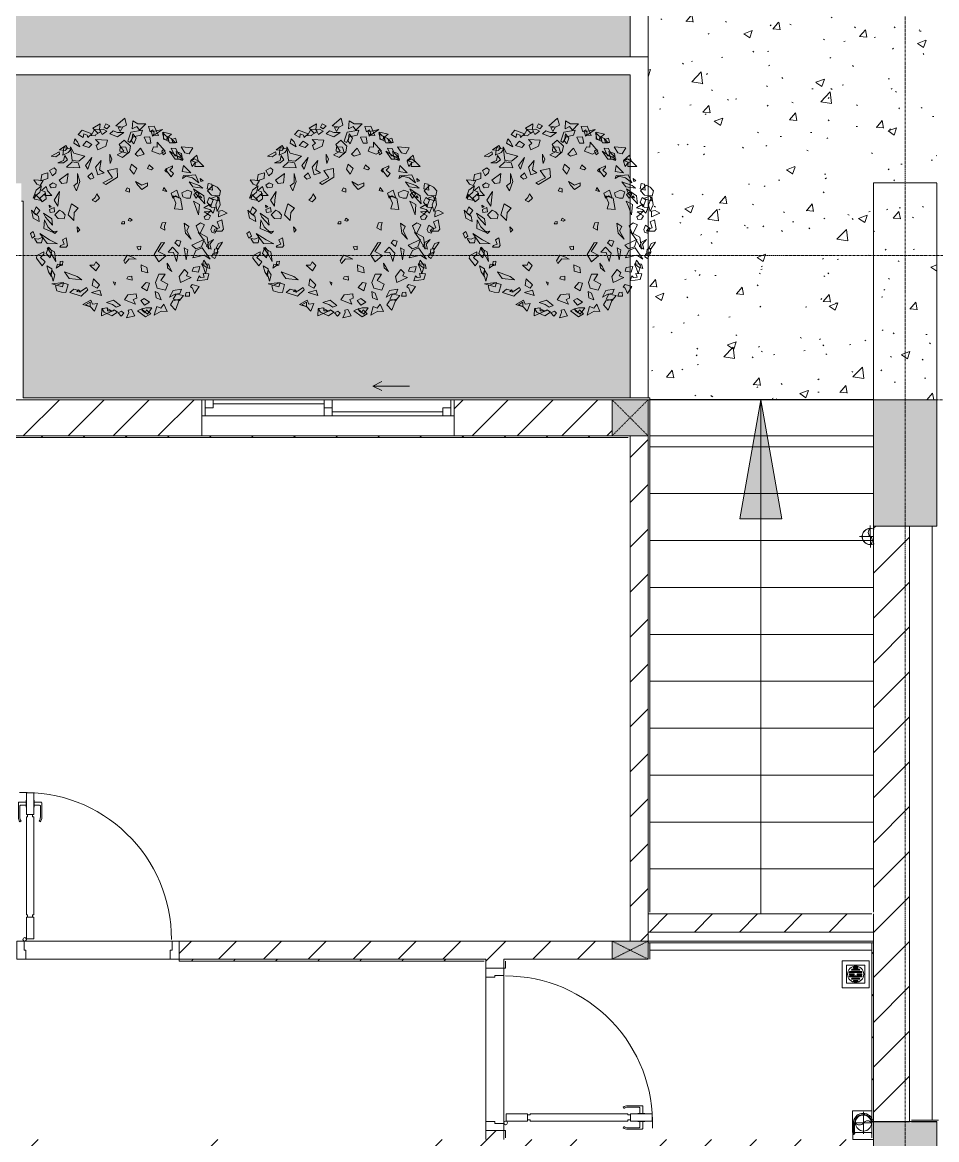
# Model space of a CAD drawing. Header units: millimetres. Extents: x 5359 to 218750, y -16347 to 109893.
# Drawn here: x 72458 to 77528, y 40437 to 46628 of the extents above; entities that cross this region are included whole.
import ezdxf

# ---------------------------------------------------------------- set-up
doc = ezdxf.new("R2010")
doc.units = ezdxf.units.MM
for name, pattern in [('Dash', [6, 3, -3]), ('Grid Line', [22.225, 12.7, -3.175, 3.175, -3.175]), ('IMPORT-CENTER _3_', [10.16, 6.35, -1.27, 1.27, -1.27]), ('IMPORT-Overhead', [3.96875, 2.38125, -1.5875])]:
    doc.linetypes.add(name, pattern=pattern)
for name, color, linetype, lineweight in [('0-1', 7, 'Continuous', 5), ('A-AREA-1', 41, 'IMPORT-Overhead', 9), ('A-DETL-GENF-1', 9, 'Continuous', 9), ('A-DOOR-1', 9, 'Continuous', 9), ('A-FLOR', 192, 'Continuous', 9), ('A-FLOR-1', 9, 'Continuous', 9), ('A-FLOR-PATT', 8, 'Continuous', 9), ('A-GLAZ', 151, 'Continuous', 9), ('A-WALL', 113, 'Continuous', 9), ('A-WALL-1', 53, 'Continuous', 18), ('A-WALL-2', 9, 'Continuous', 9), ('A-WALL-3', 113, 'Continuous', 18), ('A-WALL-PATT-1', 10, 'Continuous', 9), ('A-WALL-PATT-2', 9, 'Continuous', 9), ('A-WALL-PATT-3', 111, 'Continuous', 9), ('G-IMPT', 8, 'Continuous', 9), ('G-IMPT-1', 8, 'IMPORT-CENTER _3_', 9), ('I-WALL-1', 53, 'Continuous', 18), ('I-WALL-2', 9, 'Continuous', 9), ('L-PLNT', 71, 'Continuous', 9), ('M-EQPM', 50, 'Continuous', 9), ('S-BEAM-1', 9, 'Continuous', 9), ('S-COLS', 52, 'Continuous', 9), ('S-COLS-1', 253, 'Continuous', 5), ('S-COLS-2', 53, 'Continuous', 18), ('S-COLS-3', 9, 'Continuous', 9), ('S-COLS-4', 52, 'Continuous', 18), ('S-COLS-5', 52, 'Dash', 9), ('S-COLS-HDLN', 52, 'Dash', 9), ('S-COLS-HDLN-1', 9, 'Dash', 9), ('S-GRID-1', 1, 'Grid Line', 9), ('S-STRS', 31, 'Continuous', 9), ('S-STRS-ANNO', 31, 'Continuous', 9)]:
    doc.layers.add(name, color=color, linetype=linetype, lineweight=lineweight)
pattern_1 = [(45, (0, 0), (-124.4508, 124.4508), [])]
pattern_2 = [(45, (0, 0), (-116.67262, 116.67262), [])]
pattern_3 = [(0, (167.64, 11.2), (558.8, 558.8), [83.82, -16.764, 22.352, -16.764, -419.1]), (0, (167.64, 11.2), (558.8, 558.8), [-139.7, 83.82, -335.28]), (0, (139.7, 27.94), (558.8, 558.8), [55.88, -41.91, 83.82, -41.91, -335.28]), (0, (139.7, 27.94), (558.8, 558.8), [-223.52, 55.88, -279.4]), (0, (335.3, 251.46), (558.8, 558.8), [69.85, -27.94, 69.85, -391.16]), (0, (55.9, 363.2), (558.8, 558.8), [27.94, -55.88, 27.94, -447.04]), (90, (111.76, 363.2), (-558.8, 558.8), [50.292, -508.508]), (90, (279.4, 27.94), (-558.8, 558.8), [55.88, -502.92]), (90, (419.1, 251.46), (-558.8, 558.8), [55.88, -502.92]), (45, (352.04, 22.35), (0, 558.7996), [55.88, -734.383]), (135, (206.76, 22.35), (-558.7996, 0), [55.88, -734.383]), (63.435, (335.28, 25.15), (-0.0005, 558.8001), [55.88, -1193.635]), (75.964, (307.34, 27.94), (-0.00237, 558.80038), [55.88, -2248.111]), (75.964, (447.04, 251.46), (-0.00237, 558.80038), [44.704, -2259.287]), (75.964, (122.94, 363.22), (-0.00237, 558.80038), [39.116, -2264.875]), (104.036, (251.46, 27.94), (0.00237, 558.80038), [55.88, -2248.111]), (104.036, (391.16, 251.46), (0.00237, 558.80038), [44.704, -2259.287]), (104.036, (100.58, 363.22), (0.00237, 558.80038), [39.116, -2264.875]), (116.565, (223.52, 25.15), (0.0005, 558.8001), [55.88, -1193.634])]

# ---------------------------------------------------------------- blocks, each defined once
blk = doc.blocks.new('NCV_TKTC_KET CAU_rvt-1-TKCS_MB ĐỊNH VỊ CỔNG-HÀNG RÀO')
at = {"layer": 'S-COLS-1'}
for points in [[(77527.6, 43836.9), (77527.6, 44536.9), (77177.6, 44536.9), (77177.6, 43836.9)], [(77177.6, 39236.9), (77527.6, 39236.9), (77527.6, 40536.9), (77177.6, 40536.9), (77177.6, 39869)]]:
    blk.add_hatch(color=256, dxfattribs=at).paths.add_polyline_path(points)
at = {"layer": 'S-BEAM-1'}
for p, q in [((77502.6, 40545.7), (77502.6, 43836.9)), ((75937.9, 41487.4), (77167.6, 41487.4))]:
    blk.add_line(p, q, dxfattribs=at)
at = {"layer": 'S-COLS-2'}
for p, q in [((77527.6, 44536.9), (77177.6, 44536.9)), ((77177.6, 44536.9), (77177.6, 43836.9)), ((77527.6, 43836.9), (77527.6, 44536.9)), ((77177.6, 43836.9), (77527.6, 43836.9)), ((77527.6, 40536.9), (77177.6, 40536.9)), ((77177.6, 40536.9), (77177.6, 39236.9)), ((77527.6, 39236.9), (77527.6, 40536.9))]:
    blk.add_line(p, q, dxfattribs=at)
blk = doc.blocks.new('DOOR_CW_01 CANH MO-PANEL KINH - DIW_01-900x2200-CỬA GỖ VÂN LAMINATE-553393-TKCS_MB ĐỊNH VỊ CỔNG-HÀNG RÀO')
at = {"layer": 'A-DETL-GENF-1'}
for p, q in [((-397, 872), (-357, 872)), ((-397, 752), (-397, 872)), ((-357, 872), (-357, 752)), ((-442, 737), (-442, 816.5)), ((-399, 820.5), (-438, 820.5)), ((-399, 831.8), (-397, 831.8)), ((-399, 792.2), (-399, 831.8)), ((-397, 792.2), (-397, 831.8)), ((-357, 792.2), (-357, 831.8)), ((-355, 831.8), (-357, 831.8)), ((-355, 792.2), (-355, 831.8)), ((-355, 820.5), (-316, 820.5)), ((-312, 737), (-312, 816.5)), ((-434, 799.5), (-434, 737)), ((-399, 803.5), (-430, 803.5)), ((-397, 792.2), (-399, 792.2)), ((-357, 752), (-397, 752)), ((-363, 752), (-391, 752)), ((-391, 752), (-391, 738)), ((-363, 738), (-363, 752)), ((-357, 792.2), (-355, 792.2)), ((-355, 803.5), (-324, 803.5)), ((-320, 799.5), (-320, 737)), ((-433.9, 711.2), (-427.3, 715.8)), ((-397, 738), (-391, 738)), ((-397, 738), (-397, 196)), ((-357, 738), (-363, 738)), ((-357, 196), (-357, 738)), ((-320.1, 711.2), (-326.7, 715.8)), ((-397, 196), (-391, 196)), ((-391, 196), (-391, 182)), ((-357, 196), (-363, 196)), ((-363, 182), (-363, 196)), ((-357, 182), (-397, 182)), ((-397, 182), (-397, 62)), ((-391, 182), (-363, 182)), ((-357, 62), (-357, 182)), ((-397, 62), (-357, 62))]:
    blk.add_line(p, q, dxfattribs=at)
blk.add_circle((-407, 60), 10, dxfattribs=at)
for centre, radius, start, end in [((-407, 60), 814, 360, 92), ((-438, 816.5), 4, 90, 180), ((-316, 816.5), 4, 0, 90), ((-430, 799.5), 4, 90, 180), ((-324, 799.5), 4, 360, 90), ((-397, 737), 45, 180, 215), ((-397, 737), 37, 180, 215), ((-357, 737), 37, 325, 0), ((-357, 737), 45, 325, 0)]:
    blk.add_arc(centre, radius, start, end, dxfattribs=at)
at = {"layer": 'A-DOOR-1'}
for p, q in [((-410, 50), (-450, 50)), ((-450, 50), (-450, -50)), ((-410, 0), (-410, 50)), ((-400, 0), (-410, 0)), ((-407, 50), (-382, 50)), ((-400, -50), (-400, 0)), ((410, 0), (400, 0)), ((400, 0), (400, -50)), ((450, 50), (410, 50)), ((410, 50), (410, 0)), ((450, -50), (450, 50)), ((-450, -50), (-400, -50)), ((400, -50), (450, -50))]:
    blk.add_line(p, q, dxfattribs=at)
blk = doc.blocks.new('G1_SOF - BO TRU - 100x200-V25-TKCS_MB ĐỊNH VỊ CỔNG-HÀNG RÀO')
at = {"layer": 'S-COLS-3'}
blk.add_hatch(color=256, dxfattribs=at).paths.add_polyline_path([(50, -100), (50, 100), (-50, 100), (-50, -100)])
at = {"layer": 'S-COLS-2'}
for p, q in [((50, 100), (-50, 100)), ((-50, 100), (-50, -100)), ((50, -100), (50, 100)), ((-50, -100), (50, -100))]:
    blk.add_line(p, q, dxfattribs=at)
at = {"layer": 'S-COLS-HDLN-1'}
for p, q in [((50, 100), (-50, -100)), ((-50, 100), (50, -100))]:
    blk.add_line(p, q, dxfattribs=at)
blk = doc.blocks.new('DOOR_CW_01 CANH MO-PANEL KINH - DIG_01-900x2200-CỬA NHÔM KÍNH-400860-TKCS_MB ĐỊNH VỊ CỔNG-HÀNG RÀO')
at = {"layer": 'A-DETL-GENF-1'}
for p, q in [((-397, -182), (-397, -62)), ((-397, -62), (-357, -62)), ((-357, -62), (-357, -182)), ((-357, -182), (-397, -182)), ((-391, -196), (-391, -182)), ((-391, -182), (-363, -182)), ((-363, -182), (-363, -196)), ((-397, -196), (-391, -196)), ((-397, -738), (-397, -196)), ((-357, -196), (-363, -196)), ((-357, -196), (-357, -738)), ((-442, -737), (-442, -816.5)), ((-434, -799.5), (-434, -737)), ((-433.9, -711.2), (-427.3, -715.8)), ((-397, -738), (-391, -738)), ((-391, -752), (-391, -738)), ((-357, -738), (-363, -738)), ((-363, -738), (-363, -752)), ((-320.1, -711.2), (-326.7, -715.8)), ((-320, -799.5), (-320, -737)), ((-312, -737), (-312, -816.5)), ((-399, -803.5), (-430, -803.5)), ((-399, -792.2), (-399, -831.8)), ((-397, -792.2), (-399, -792.2)), ((-357, -752), (-397, -752)), ((-397, -752), (-397, -872)), ((-397, -792.2), (-397, -831.8)), ((-363, -752), (-391, -752)), ((-357, -872), (-357, -752)), ((-357, -792.2), (-357, -831.8)), ((-357, -792.2), (-355, -792.2)), ((-355, -792.2), (-355, -831.8)), ((-355, -803.5), (-324, -803.5)), ((-399, -820.5), (-438, -820.5)), ((-399, -831.8), (-397, -831.8)), ((-355, -831.8), (-357, -831.8)), ((-355, -820.5), (-316, -820.5)), ((-397, -872), (-357, -872))]:
    blk.add_line(p, q, dxfattribs=at)
blk.add_circle((-407, -60), 10, dxfattribs=at)
for centre, radius, start, end in [((-407, -60), 814, 268, 0), ((-397, -737), 45, 145, 180), ((-397, -737), 37, 145, 180), ((-357, -737), 37, 0, 35), ((-357, -737), 45, 360, 35), ((-430, -799.5), 4, 180, 270), ((-324, -799.5), 4, 270, 0), ((-438, -816.5), 4, 180, 270), ((-316, -816.5), 4, 270, 0)]:
    blk.add_arc(centre, radius, start, end, dxfattribs=at)
at = {"layer": 'A-DOOR-1'}
for p, q in [((-450, -50), (-450, 50)), ((-450, 50), (-400, 50)), ((-400, 50), (-400, 0)), ((400, 0), (400, 50)), ((400, 50), (450, 50)), ((450, 50), (450, -50)), ((-410, -50), (-450, -50)), ((-410, 0), (-410, -50)), ((-400, 0), (-410, 0)), ((-407, -50), (-382, -50)), ((410, 0), (400, 0)), ((410, -50), (410, 0)), ((450, -50), (410, -50))]:
    blk.add_line(p, q, dxfattribs=at)
blk = doc.blocks.new('NCV_TKTC_TANG 1_rvt-1-TKCS_MB ĐỊNH VỊ CỔNG-HÀNG RÀO')
at = {"layer": 'A-WALL-PATT-1'}
h = blk.add_hatch(dxfattribs=at)
h.set_pattern_fill('FP_2', color=256, style=0, pattern_type=2)
h.set_pattern_definition(pattern_1)
h.paths.add_polyline_path([(75827.6, 41536.9), (75927.6, 41536.9), (75927.6, 44336.6), (75827.6, 44336.6), (75827.6, 42827.8)])
h = blk.add_hatch(dxfattribs=at)
h.set_pattern_fill('FP_2', color=256, style=0, pattern_type=2)
h.set_pattern_definition(pattern_1)
h.paths.add_polyline_path([(75727.9, 41436.9), (75727.9, 41536.9), (73327.6, 41536.9), (73327.6, 41436.9), (75563.9, 41436.9)])
h = blk.add_hatch(dxfattribs=at)
h.set_pattern_fill('FP_2', color=256, style=0, pattern_type=2)
h.set_pattern_definition(pattern_1)
h.paths.add_polyline_path([(75127.6, 40436.9), (75127.6, 40486.9), (75027.6, 40486.9), (75027.6, 40436.9)])
h.paths.add_polyline_path([(75027.6, 41386.9), (75127.6, 41386.9), (75127.6, 41436.9), (75027.6, 41436.9), (75027.6, 41426.9)])
h = blk.add_hatch(dxfattribs=at)
h.set_pattern_fill('FP_2', color=256, style=0, pattern_type=2)
h.set_pattern_definition(pattern_1)
h.paths.add_polyline_path([(75563.9, 40336.9), (75727.9, 40336.9), (75727.9, 40436.9), (74627.6, 40436.9), (74627.6, 40336.9)])
h.paths.add_polyline_path([(75927.9, 40336.9), (77177.9, 40336.9), (77177.6, 40436.9), (75927.9, 40436.9), (75927.9, 40398.2)])
h.paths.add_polyline_path([(73627.6, 40336.9), (73727.6, 40336.9), (73727.6, 40436.9), (73477.6, 40436.9), (73477.6, 40336.9), (73527.6, 40336.9)])
h.paths.add_polyline_path([(72537.9, 40336.9), (72677.6, 40336.9), (72677.6, 40436.9), (72427.6, 40436.9), (72427.6, 40336.9)])
at = {"layer": 'A-WALL-PATT-2'}
h = blk.add_hatch(dxfattribs=at)
h.set_pattern_fill('FP_3', color=256, style=0, pattern_type=2)
h.set_pattern_definition(pattern_2)
h.paths.add_polyline_path([(75817.6, 44326.9), (75817.6, 44336.9), (72327.6, 44336.9), (72327.6, 44326.9), (75563.9, 44326.9)])
h = blk.add_hatch(dxfattribs=at)
h.set_pattern_fill('FP_3', color=256, style=0, pattern_type=2)
h.set_pattern_definition(pattern_2)
h.paths.add_polyline_path([(77167.6, 40446.9), (77177.6, 40446.9), (77177.6, 41526.9), (77167.6, 41526.9), (77167.6, 40855.3)])
h = blk.add_hatch(dxfattribs=at)
h.set_pattern_fill('FP_3', color=256, style=0, pattern_type=2)
h.set_pattern_definition(pattern_2)
h.paths.add_polyline_path([(75027.6, 41426.9), (75027.6, 41436.9), (73327.6, 41436.9), (73327.6, 41426.9), (75017.6, 41426.9)])
h.paths.add_polyline_path([(72427.6, 41426.9), (72427.6, 41436.9), (72217.6, 41436.9), (72217.6, 41426.9), (72419.6, 41426.9)])
at = {"layer": 'A-FLOR-1'}
for p, q in [((72467.6, 41536.9), (73287.6, 41536.9)), ((73277.6, 41436.9), (72477.6, 41436.9)), ((75027.6, 40536.9), (75027.6, 41336.9))]:
    blk.add_line(p, q, dxfattribs=at)
at = {"layer": 'A-WALL-1'}
for p, q in [((75827.6, 44336.6), (75827.6, 41536.9)), ((75927.6, 44336.6), (75827.6, 44336.6)), ((75927.6, 41536.9), (75927.6, 44336.6)), ((75027.6, 41436.9), (75027.6, 41426.9)), ((75127.6, 41436.9), (75727.9, 41436.9)), ((75027.6, 40446.9), (75027.6, 40436.9))]:
    blk.add_line(p, q, dxfattribs=at)
at = {"layer": 'A-WALL-2'}
for p, q in [((72467.6, 41536.9), (73287.6, 41536.9)), ((75727.9, 41536.9), (73327.6, 41536.9)), ((73277.6, 41436.9), (72477.6, 41436.9)), ((73327.6, 41436.9), (75027.6, 41436.9)), ((75027.6, 41436.9), (73327.6, 41436.9)), ((75027.6, 41426.9), (75027.6, 41386.9)), ((75127.6, 41436.9), (75127.6, 41386.9)), ((75127.6, 41386.9), (75127.6, 41436.9)), ((75027.6, 40536.9), (75027.6, 41336.9)), ((75127.6, 41346.9), (75127.6, 40526.9)), ((75027.6, 40486.9), (75027.6, 40446.9)), ((75127.6, 40486.9), (75127.6, 40436.9)), ((75127.6, 40436.9), (75127.6, 40486.9))]:
    blk.add_line(p, q, dxfattribs=at)
at = {"layer": 'I-WALL-1'}
for p, q in [((73452.6, 44336.9), (72327.6, 44336.9)), ((75817.6, 44336.9), (74852.6, 44336.9)), ((72337.6, 44326.9), (75817.6, 44326.9)), ((75937.9, 41526.9), (75927.9, 41526.9)), ((75937.9, 41436.9), (75937.9, 41526.9)), ((77167.6, 41526.9), (77167.6, 40446.9)), ((77177.6, 41526.9), (77167.6, 41526.9)), ((77177.6, 40446.9), (77177.6, 41526.9)), ((73327.6, 41436.9), (73327.6, 41426.9)), ((73327.6, 41426.9), (75017.6, 41426.9)), ((75027.6, 41426.9), (75027.6, 41436.9)), ((75137.6, 41436.9), (75127.6, 41436.9)), ((75137.6, 41386.9), (75137.6, 41426.9)), ((75127.6, 41386.9), (75137.6, 41386.9)), ((75137.6, 40486.9), (75127.6, 40486.9)), ((75137.6, 40446.9), (75137.6, 40486.9))]:
    blk.add_line(p, q, dxfattribs=at)
at = {"layer": 'I-WALL-2'}
for p, q in [((75927.9, 41536.9), (77177.6, 41536.9)), ((77167.6, 41526.9), (75937.9, 41526.9))]:
    blk.add_line(p, q, dxfattribs=at)
at = {"layer": 'A-DOOR-1'}
blk.add_blockref('DOOR_CW_01 CANH MO-PANEL KINH - DIW_01-900x2200-CỬA GỖ VÂN LAMINATE-553393-TKCS_MB ĐỊNH VỊ CỔNG-HÀNG RÀO', (72877.6, 41486.9), dxfattribs=at)
at = {"layer": 'A-DOOR-1', "rotation": 89.99999999999855}
blk.add_blockref('DOOR_CW_01 CANH MO-PANEL KINH - DIG_01-900x2200-CỬA NHÔM KÍNH-400860-TKCS_MB ĐỊNH VỊ CỔNG-HÀNG RÀO', (75077.6, 40936.9), dxfattribs=at)
at = {"layer": 'S-COLS-3', "rotation": 269.9999999999989}
blk.add_blockref('G1_SOF - BO TRU - 100x200-V25-TKCS_MB ĐỊNH VỊ CỔNG-HÀNG RÀO', (75827.9, 41486.9), dxfattribs=at)
blk = doc.blocks.new('1_FAMILY RVT - W01-WxH 1400x1400xmm-389822-TKCS_MB ĐỊNH VỊ CỔNG-HÀNG RÀO')
at = {"layer": 'A-GLAZ'}
for p, q in [((248.4, 172.39), (299.2, 197.79)), ((248.4, 172.39), (299.2, 146.99)), ((248.4, 172.39), (451.6, 172.39)), ((-700, 96.19), (-700, -103.81)), ((700, 96.19), (-700, 96.19)), ((-700, 96.19), (-636.5, 96.19)), ((-680.95, 96.19), (-680.95, 7.29)), ((-636.5, 96.19), (-22.225, 96.19)), ((-636.5, 96.19), (-636.5, 51.74)), ((-636.5, 73.965), (-22.225, 73.965)), ((-22.225, 7.29), (-22.225, 96.19)), ((-22.225, 96.19), (22.225, 96.19)), ((22.225, 96.19), (680.95, 96.19)), ((22.225, 96.19), (22.225, 7.29)), ((680.95, 96.19), (700, 96.19)), ((680.95, 96.19), (680.95, 7.29)), ((700, -103.81), (700, 96.19)), ((-700, 7.29), (-680.95, 7.29)), ((-636.5, 51.74), (-680.95, 51.74)), ((-680.95, 7.29), (-22.225, 7.29)), ((22.225, 51.74), (-22.225, 51.74)), ((-22.225, 7.29), (22.225, 7.29)), ((22.225, 29.515), (636.5, 29.515)), ((22.225, 7.29), (636.5, 7.29)), ((636.5, 51.74), (636.5, 7.29)), ((680.95, 51.74), (636.5, 51.74)), ((636.5, 7.29), (700, 7.29)), ((-700, -103.81), (700, -103.81))]:
    blk.add_line(p, q, dxfattribs=at)
blk = doc.blocks.new('TKTC_XREF_251221_MB TANG 1 - TKTC_XREF_260130_MB TANG 1_dwg_CUM U_DN100-V149-TKCS_MB ĐỊNH VỊ CỔNG-HÀNG RÀO')
at = {"layer": 'G-IMPT'}
blk.add_hatch(color=256, dxfattribs=at).paths.add_polyline_path([(0, 60.2), (15.8, 58.9), (30.5, 52.8), (43.1, 43.1), (52.8, 30.5), (58.9, 15.8), (61, 0), (58.9, -15.8), (52.8, -30.5), (43.1, -43.1), (30.5, -52.8), (15.8, -58.9), (0, -61), (0, -57), (14.8, -55.1), (28.5, -49.4), (40.3, -40.3), (49.4, -28.5), (55.1, -14.8), (57, 0), (55.1, 14.8), (49.4, 28.5), (40.3, 40.3), (28.5, 49.4), (14.8, 55.1), (0, 57)])
for p, q in [((-71.7, 59.2), (-66.9, 59.2)), ((-79.1, -63.4), (-79.1, -66.6)), ((-76.6, -63.4), (-76.6, -66.6)), ((-74.6, -63.4), (-74.6, -66.6)), ((-72.7, -60.7), (-72.7, -69.3)), ((-66.9, -62.1), (-71.7, -62.1)), ((-66.9, -67.9), (-71.7, -67.9)), ((-65, -69), (0, -69))]:
    blk.add_line(p, q, dxfattribs=at)
at = {"layer": 'G-IMPT', "flags": 128}
for points in [[(-65, 57.3), (-66.9, 57.3), (-66.9, 59.2)], [(-72.7, -62.4), (-78.1, -62.4), (-78.1, -67.6), (-72.7, -67.6)], [(-71.7, -70.8), (-66.9, -70.8), (-66.9, -59.2), (-71.7, -59.2)], [(-66.9, -59.2), (-66.9, -57.3), (-65, -57.3), (-65, -72.7), (-66.9, -72.7), (-66.9, -70.8)], [(-65, -61), (0, -61), (0, -57)]]:
    blk.add_lwpolyline(points, dxfattribs=at)
at = {"layer": 'G-IMPT'}
for centre, radius, start, end in [((0, 0), 69, 270, 70.24544), ((0, 0), 61, 270, 87.86315), ((0, 0), 57, 270, 90), ((-78.1, -63.4), 0.96, 90, 180), ((-78.1, -66.6), 0.96, 180, 270), ((-71.1, -60.7), 1.56, 112.61986, 247.38014), ((-67.9, -65), 4.8, 143.1301, 216.8699), ((-71.1, -69.3), 1.56, 112.61986, 247.38014)]:
    blk.add_arc(centre, radius, start, end, dxfattribs=at)
blk = doc.blocks.new('TKTC_XREF_251221_MB TANG 1 - TKTC_XREF_260130_MB TANG 1_dwg_$cc-V150-TKCS_MB ĐỊNH VỊ CỔNG-HÀNG RÀO')
at = {"layer": 'G-IMPT'}
blk.add_circle((0, 0), 0.5, dxfattribs=at)
for centre, radius, start, end in [((0, 0), 0.5, 90, 270), ((0.188, 0.25), 0.313, 126.8699, 233.1301), ((-0.188, -0.25), 0.313, 306.8699, 53.1301)]:
    blk.add_arc(centre, radius, start, end, dxfattribs=at)
at = {"layer": 'G-IMPT-1'}
for p, q in [((-0.673, 0), (0.673, 0)), ((0, -0.673), (0, 0.508))]:
    blk.add_line(p, q, dxfattribs=at)
blk = doc.blocks.new('TKTC_XREF_251221_MB TANG 1 - TKTC_XREF_260130_MB TANG 1_dwg_THU NUOC - THU NUOC-444531-TKCS_MB TẦNG 1-4202124-TKCS_MB ĐỊNH VỊ CỔNG-HÀNG RÀO')
at = {"layer": 'M-EQPM'}
for p, q in [((-23.3, 10.8), (40.9, 10.8)), ((40.9, 4.8), (-23.3, 4.8)), ((-11, 23.3), (28.5, 23.3)), ((28.5, 17.3), (-11, 17.3)), ((-1.1, 35.6), (18.5, 35.6)), ((18.5, 29.6), (-1.1, 29.6)), ((-23.3, -13.6), (40.9, -13.6)), ((40.9, -19.6), (-23.3, -19.6)), ((-11, -26.1), (28.5, -26.1)), ((28.5, -32.1), (-11, -32.1)), ((-1.1, -38.5), (18.5, -38.5)), ((18.5, -44.5), (-1.1, -44.5))]:
    blk.add_line(p, q, dxfattribs=at)
at = {"layer": 'M-EQPM', "flags": 128}
for points in [[(83.7, -79.4), (83.7, 70.6), (-66.3, 70.6), (-66.3, -79.4)], [(58.7, -54.4), (58.7, 45.6), (-41.3, 45.6), (-41.3, -54.4)]]:
    blk.add_lwpolyline(points, close=True, dxfattribs=at)
for points in [[(-23.3, -1.2), (0.7, -1.2), (0.7, -7.2), (-23.3, -7.2)], [(40.9, -7.2), (16.7, -7.2), (16.7, -1.2), (40.9, -1.2)]]:
    blk.add_lwpolyline(points, dxfattribs=at)
at = {"layer": 'M-EQPM'}
for centre, radius, start, end in [((8.7, -4.4), 45, 360, 180), ((8.7, -4.4), 45, 360, 180), ((-23.3, 7.8), 3, 90, 270), ((-11, 20.3), 3, 90, 270), ((-1.1, 32.6), 3, 90, 270), ((18.5, 32.6), 3, 270, 90), ((28.5, 20.3), 3, 270, 90), ((40.9, 7.8), 3, 270, 90), ((8.7, -4.4), 45, 180, 360), ((8.7, -4.4), 45, 180, 360), ((-23.3, -4.2), 3, 90, 270), ((-23.3, -16.6), 3, 90, 270), ((-11, -29.1), 3, 90, 270), ((-1.1, -41.5), 3, 90, 270), ((18.5, -41.5), 3, 270, 90), ((28.5, -29.1), 3, 270, 90), ((40.9, -4.2), 3, 270, 90), ((40.9, -16.6), 3, 270, 90)]:
    blk.add_arc(centre, radius, start, end, dxfattribs=at)
blk = doc.blocks.new('TKTC_XREF_251221_MB TANG 1 - TKTC_XREF_260130_MB TANG 1_dwg_$cc-V224-TKCS_MB ĐỊNH VỊ CỔNG-HÀNG RÀO')
at = {"layer": 'G-IMPT'}
for centre, radius, start, end in [((0, 0), 0.5, 62.2898, 296.79154), ((0, 0), 0.5, 90, 270), ((0.188, 0.25), 0.313, 126.8699, 233.1301), ((-0.188, -0.25), 0.313, 306.8699, 53.1301)]:
    blk.add_arc(centre, radius, start, end, dxfattribs=at)
at = {"layer": 'G-IMPT-1'}
for p, q in [((-0.673, 0), (0.199, 0)), ((0, -0.673), (0, 0.673))]:
    blk.add_line(p, q, dxfattribs=at)
blk = doc.blocks.new('TKTC_XREF_251221_MB TANG 1 - TKTC_XREF_260130_MB TANG 1_dwg-4202109-TKCS_MB ĐỊNH VỊ CỔNG-HÀNG RÀO')
at = {"layer": 'G-IMPT', "flags": 128}
for points in [[(-125623.7, -355607.7), (-125974.1, -355607.7), (-125974.1, -356807.7), (-127214.1, -356807.7)], [(-125984.1, -360749.7), (-126091.7, -360749.7), (-126091.7, -360869.6), (-125984.1, -360869.6)], [(-125984.1, -360869.7), (-126089.9, -360869.7), (-126089.9, -360909.6), (-125974.1, -360909.6)]]:
    blk.add_lwpolyline(points, dxfattribs=at)
at = {"xscale": 90.00000000005114, "yscale": 90.00000000005114, "zscale": 90.00000000005114}
for name, p, rotation in [('TKTC_XREF_251221_MB TANG 1 - TKTC_XREF_260130_MB TANG 1_dwg_$cc-V224-TKCS_MB ĐỊNH VỊ CỔNG-HÀNG RÀO', (-125992, -357567.4), 0.304717521727566), ('TKTC_XREF_251221_MB TANG 1 - TKTC_XREF_260130_MB TANG 1_dwg_$cc-V150-TKCS_MB ĐỊNH VỊ CỔNG-HÀNG RÀO', (-126029.8, -360816.8), 270.3047175217258)]:
    blk.add_blockref(name, p, dxfattribs=dict(at, rotation=rotation))
at = {"extrusion": (0, 0, -1), "zscale": -1}
blk.add_blockref('TKTC_XREF_251221_MB TANG 1 - TKTC_XREF_260130_MB TANG 1_dwg_THU NUOC - THU NUOC-444531-TKCS_MB TẦNG 1-4202124-TKCS_MB ĐỊNH VỊ CỔNG-HÀNG RÀO', (126064.6, -359988.7), dxfattribs=at)
at = {"extrusion": (0, 0, -1), "xscale": 0.7894736842105242, "yscale": 0.7894736842105242, "zscale": -0.7894736842105242, "rotation": 90.06930925665542}
blk.add_blockref('TKTC_XREF_251221_MB TANG 1 - TKTC_XREF_260130_MB TANG 1_dwg_CUM U_DN100-V149-TKCS_MB ĐỊNH VỊ CỔNG-HÀNG RÀO', (126031.6, -360818.3), dxfattribs=at)
blk = doc.blocks.new('TKTC_XREF_251221_MB TANG 1 - TKTC_XREF_251221_MB TANG 1-2038492-TKCS_MB ĐỊNH VỊ CỔNG-HÀNG RÀO')
blk.add_blockref('TKTC_XREF_251221_MB TANG 1 - TKTC_XREF_260130_MB TANG 1_dwg-4202109-TKCS_MB ĐỊNH VỊ CỔNG-HÀNG RÀO', (169499.1, 384109.7))
blk = doc.blocks.new('CAY BACH TRINH - CAY BACH TRINH_dwg-2249800-TKCS_MB ĐỊNH VỊ CỔNG-HÀNG RÀO')
at = {"layer": 'G-IMPT', "flags": 128}
for points in [[(7, 1749), (-25, 1628), (43, 1591), (160, 1616)], [(-477, 1437), (-459, 1512), (-646, 1555)], [(-578, 1452), (-505, 1613), (-404, 1608), (-431, 1511), (-482, 1548), (-505, 1489), (-486, 1456)], [(-357, 1653), (-250, 1541), (-201, 1603), (-123, 1566), (-133, 1703), (-220, 1653)], [(121, 1587), (40, 1602), (86, 1521)], [(335, 1653), (267, 1616), (316, 1566), (365, 1591)], [(533, 1553), (590, 1452), (520, 1446), (509, 1467), (423, 1512), (399, 1468), (319, 1525), (383, 1562)], [(423, 1516), (443, 1553), (433, 1653), (560, 1578), (472, 1491)], [(-874, 1403), (-896, 1328), (-826, 1327), (-809, 1379)], [(-870, 1320), (-769, 1323), (-719, 1438), (-798, 1395)], [(-715, 1368), (-728, 1408), (-805, 1472), (-663, 1508), (-663, 1385)], [(-648, 1504), (-672, 1392), (-758, 1347), (-746, 1419), (-706, 1444)], [(-428, 1425), (-446, 1319), (-376, 1318), (-327, 1420)], [(-83, 1327), (-48, 1351), (-99, 1506), (-301, 1542), (-270, 1454), (-140, 1428)], [(-133, 1478), (-191, 1403), (-152, 1303), (-113, 1353)], [(14, 1366), (-94, 1266), (-74, 1166), (43, 1066), (140, 1116), (23, 1178), (101, 1291)], [(23, 1503), (131, 1428), (267, 1478), (209, 1528), (131, 1503)], [(511, 1378), (306, 1366), (335, 1266), (472, 1203), (501, 1278), (452, 1316)], [(579, 1478), (745, 1541), (813, 1466), (725, 1416), (716, 1478), (657, 1453), (647, 1416)], [(871, 1391), (823, 1341), (784, 1253), (891, 1316)], [(-1174, 1238), (-1112, 1130), (-1037, 1152), (-972, 1252)], [(-766, 1181), (-866, 1042), (-1009, 1038), (-900, 1094)], [(-996, 1019), (-915, 1047), (-883, 1171), (-978, 1137)], [(-989, 1076), (-860, 1099), (-799, 1231), (-876, 1225), (-913, 1152)], [(-697, 1145), (-671, 1210), (-634, 1180), (-660, 1114)], [(-556, 1333), (-692, 1179), (-600, 1129), (-460, 1181), (-492, 1255), (-553, 1247)], [(-269, 1228), (-328, 1128), (-220, 1091), (-172, 1128)], [(-50, 1140), (92, 1178), (86, 1252), (-14, 1249)], [(667, 1353), (579, 1291), (628, 1241), (735, 1278)], [(696, 1091), (891, 1141), (949, 1253), (920, 1016), (803, 1003)], [(1064, 1244), (1080, 1108), (985, 1158), (937, 1212)], [(1027, 1278), (998, 1228), (1037, 1191), (1135, 1203)], [(1144, 1166), (1135, 1128), (1203, 1078), (1281, 1091)], [(-1364, 914), (-1208, 910), (-1218, 988), (-1136, 1017), (-1240, 1107), (-1267, 1010)], [(-1164, 910), (-1135, 1007), (-1204, 1044), (-1282, 1000), (-1216, 980)], [(267, 1128), (228, 1041), (257, 966), (267, 1041)], [(413, 1016), (443, 853), (365, 803), (472, 766), (511, 903)], [(647, 866), (579, 1066), (686, 928)], [(813, 978), (784, 891), (1018, 903), (920, 991)], [(1047, 1103), (998, 1028), (1066, 978), (1164, 978), (1066, 1016)], [(-1010, 928), (-1137, 803), (-990, 828)], [(-840, 791), (-799, 735), (-718, 839), (-724, 876), (-821, 927), (-821, 894), (-775, 847)], [(-717, 878), (-717, 816), (-688, 841)], [(-415, 941), (-483, 878), (-454, 853), (-386, 878)], [(-113, 953), (-201, 878), (-152, 778), (-84, 866)], [(140, 878), (131, 728), (335, 603), (384, 628), (218, 716), (306, 841)], [(579, 803), (540, 716), (599, 691), (647, 741)], [(823, 791), (784, 653), (842, 491), (891, 578), (823, 628)], [(988, 791), (1008, 628), (1096, 616), (1144, 678)], [(1261, 753), (1203, 803), (1193, 853), (1232, 891), (1310, 841)], [(1339, 702), (1463, 665), (1444, 774), (1337, 802)], [(-1595, 553), (-1527, 591), (-1429, 491), (-1497, 416), (-1634, 403), (-1653, 491)], [(-1424, 524), (-1440, 618), (-1501, 607), (-1513, 501)], [(-1302, 703), (-1351, 666), (-1312, 653)], [(-1109, 650), (-1174, 560), (-1345, 537), (-1285, 585)], [(-1279, 631), (-1217, 768), (-1027, 752), (-1169, 714)], [(-993, 702), (-1009, 756), (-1064, 751)], [(-220, 591), (-289, 516), (-386, 578), (-386, 628), (-289, 591), (-181, 653)], [(1310, 591), (1252, 628), (1193, 603), (1203, 553), (1281, 541)], [(1422, 673), (1471, 586), (1531, 604), (1583, 684)], [(-1597, 135), (-1570, 248), (-1626, 391), (-1648, 247)], [(-1619, 320), (-1482, 361), (-1595, 398)], [(-1380, 266), (-1361, 403), (-1185, 528), (-1224, 441)], [(-1328, 370), (-1279, 378), (-1302, 402)], [(-1283, 435), (-1251, 475), (-1188, 428), (-1232, 366)], [(-1065, 367), (-1127, 366), (-1158, 473), (-1082, 500), (-981, 458), (-1000, 389)], [(-855, 181), (-881, 279), (-825, 405), (-958, 362), (-994, 169)], [(-942, 366), (-893, 503), (-795, 453), (-825, 366), (-873, 403)], [(-721, 477), (-654, 499), (-671, 550)], [(-74, 528), (-35, 541), (-6, 491), (-74, 466)], [(491, 441), (443, 366), (511, 303), (569, 328), (521, 378)], [(1135, 478), (1232, 328), (1164, 228), (1154, 328)], [(1270, 413), (1394, 410), (1386, 473), (1452, 496), (1368, 568), (1347, 490)], [(1378, 453), (1369, 353), (1437, 303), (1476, 366)], [(1447, 578), (1476, 466), (1593, 366), (1544, 503)], [(1553, 425), (1451, 325), (1568, 345)], [(-1363, 198), (-1471, 259), (-1494, 200), (-1562, 210), (-1523, 107), (-1467, 166)], [(-1478, 213), (-1422, 297), (-1459, 373), (-1523, 336)], [(-1274, 77), (-1290, 255), (-1183, 312), (-1221, 219)], [(813, 191), (881, 116), (891, -22), (988, 78), (930, 266)], [(1310, 166), (1300, 116), (1222, 128), (1232, 203)], [(1319, 245), (1280, 215), (1311, 205)], [(1476, 153), (1534, 78), (1583, 116), (1544, 216)], [(-1619, 40), (-1622, 139), (-1683, 152), (-1767, 105)], [(-1482, 60), (-1448, -1), (-1384, -6), (-1369, 43), (-1433, 90)], [(-1478, 141), (-1429, 91), (-1371, 128)], [(-74, 16), (-123, -9), (-94, -34), (-55, -22)], [(1085, 125), (1140, 155), (1218, 75), (1163, 15), (1054, 5), (1038, 75)], [(1256, -105), (1272, 5), (1412, 105), (1381, 35)], [(1624, 156), (1594, 16), (1487, -41), (1502, 50), (1551, 81)], [(-1595, -47), (-1673, -9), (-1702, -172), (-1673, -209), (-1536, -209), (-1556, -172), (-1634, -147)], [(-1515, -106), (-1486, -178), (-1501, -227), (-1553, -242), (-1599, -161)], [(-1291, -267), (-1232, -115), (-1304, -62), (-1376, -95)], [(-1145, -345), (-1046, -242), (-1021, -71), (-1105, -125), (-1069, -201)], [(-688, -191), (-610, -147), (-641, -60), (-704, -55), (-685, -122)], [(11, -79), (65, -80), (51, -44), (11, -37)], [(832, -134), (784, -184), (823, -222)], [(1398, -9), (1408, -159), (1232, -234), (1339, -134)], [(-1489, -516), (-1411, -473), (-1448, -396), (-1534, -351), (-1465, -430)], [(-1449, -521), (-1419, -309), (-1263, -222), (-1351, -346)], [(-1224, -515), (-1157, -451), (-1369, -353), (-1324, -476)], [(-935, -470), (-860, -411), (-900, -361), (-966, -383)], [(1085, -355), (1023, -325), (999, -455), (1023, -485), (1132, -485), (1116, -455), (1054, -435)], [(1477, -247), (1352, -421), (1173, -426), (1309, -356)], [(1179, -205), (1218, -245), (1264, -215)], [(1427, -309), (1447, -409), (1525, -409), (1573, -334), (1505, -346)], [(1563, -293), (1595, -211), (1641, -250), (1609, -331)], [(-1604, -526), (-1578, -497), (-1615, -421), (-1690, -396)], [(-1553, -680), (-1504, -649), (-1521, -598), (-1613, -563)], [(-1546, -521), (-1536, -609), (-1595, -596), (-1604, -509)], [(-1173, -669), (-1368, -622), (-1473, -694), (-1336, -498), (-1227, -542)], [(-1024, -493), (-1058, -702), (-1088, -530)], [(-888, -735), (-838, -578), (-745, -570), (-823, -487), (-921, -590)], [(-582, -741), (-504, -613), (-626, -407), (-681, -406), (-575, -561), (-711, -631)], [(-229, -532), (-269, -525), (-272, -467), (-200, -477)], [(1202, -735), (1225, -565), (1350, -495), (1280, -595)], [(1330, -484), (1271, -546), (1300, -671), (1369, -596)], [(1384, -736), (1435, -805), (1537, -675), (1529, -628), (1408, -565), (1408, -607), (1465, -665)], [(-1468, -852), (-1402, -831), (-1326, -772), (-1450, -777)], [(-1390, -946), (-1429, -809), (-1361, -709), (-1332, -796), (-1361, -846)], [(-811, -903), (-736, -844), (-727, -764), (-770, -826)], [(-129, -656), (-34, -622), (23, -722), (0, -767), (-69, -688), (-193, -693)], [(614, -795), (506, -893), (444, -803), (510, -740), (536, -796)], [(1124, -735), (1132, -805), (1085, -795), (1077, -725)], [(-1251, -1066), (-1426, -1044), (-1452, -946), (-1351, -943), (-1371, -1002), (-1308, -1008), (-1282, -979)], [(-1270, -915), (-1163, -901), (-1183, -834), (-1295, -817)], [(-1144, -1010), (-957, -1095), (-936, -993), (-1027, -873), (-1088, -926), (-1063, -982)], [(-698, -1231), (-557, -1193), (-527, -1096), (-584, -953), (-693, -951), (-619, -1061), (-741, -1124)], [(-393, -926), (-281, -901), (-277, -790), (-378, -835)], [(1048, -911), (967, -1024), (753, -1052), (829, -993)], [(1193, -846), (1173, -780), (1104, -785)], [(1249, -1075), (1218, -965), (1272, -885), (1295, -955), (1272, -995)], [(1359, -809), (1271, -859), (1281, -984), (1330, -909)], [(-1130, -1172), (-1165, -1196), (-1203, -1289), (-1280, -1164), (-1162, -1128)], [(-384, -1242), (-286, -1181), (-363, -1098), (-424, -1108)], [(-120, -1056), (-31, -1033), (-45, -997), (-117, -988)], [(176, -1143), (205, -1087), (168, -1096)], [(550, -1034), (443, -1134), (482, -1196), (569, -1146)], [(1103, -1266), (1025, -1267), (986, -1133), (1081, -1099), (1208, -1151), (1184, -1238)], [(1066, -1096), (1086, -1171), (1271, -1121)], [(-1117, -1335), (-1039, -1334), (-1059, -1267), (-1114, -1266)], [(-883, -1296), (-1010, -1321), (-942, -1409), (-834, -1384)], [(-771, -1348), (-831, -1232), (-975, -1212), (-947, -1284), (-866, -1298)], [(-622, -1399), (-535, -1360), (-523, -1254), (-580, -1280)], [(-180, -1469), (12, -1396), (-45, -1309), (-194, -1290), (-200, -1370), (-142, -1392)], [(411, -1324), (581, -1272), (441, -1226)], [(667, -1184), (647, -1221), (764, -1334), (959, -1271), (891, -1209), (764, -1246)], [(775, -1261), (835, -1251), (807, -1222)], [(-872, -1573), (-787, -1482), (-829, -1416), (-944, -1384)], [(-505, -1659), (-547, -1509), (-620, -1542), (-671, -1472), (-727, -1598), (-626, -1595)], [(-386, -1646), (-464, -1534), (-357, -1534), (-289, -1559)], [(-215, -1584), (-355, -1693), (-443, -1641), (-373, -1567), (-346, -1624), (-297, -1583), (-299, -1545)], [(-336, -1491), (-270, -1405), (-332, -1372), (-423, -1439)], [(323, -1445), (199, -1404), (83, -1492), (153, -1523), (221, -1476)], [(228, -1671), (131, -1609), (189, -1571), (209, -1584), (306, -1584), (306, -1534), (404, -1546), (365, -1609)], [(411, -1674), (406, -1550), (330, -1534), (226, -1592)], [(731, -1476), (595, -1400), (567, -1474), (481, -1461), (531, -1590), (600, -1516)], [(608, -1509), (686, -1484), (608, -1434)], [(-55, -1574), (-63, -1616), (-24, -1708), (-167, -1674), (-109, -1565)], [(69, -1680), (123, -1624), (62, -1590), (23, -1629)]]:
    blk.add_lwpolyline(points, close=True, dxfattribs=at)
blk = doc.blocks.new('CAY BACH TRINH - CAY BACH TRINH-2271498-TKCS_MB ĐỊNH VỊ CỔNG-HÀNG RÀO')
at = {"extrusion": (0, 0, -1), "xscale": 0.3200000000000001, "yscale": 0.3200000000000001, "zscale": -0.3200000000000001, "rotation": 180}
blk.add_blockref('CAY BACH TRINH - CAY BACH TRINH_dwg-2249800-TKCS_MB ĐỊNH VỊ CỔNG-HÀNG RÀO', (0, 0), dxfattribs=at)
blk = doc.blocks.new('G1_SOF - BO TRU - 200x200-3050151-TKCS_MB ĐỊNH VỊ CỔNG-HÀNG RÀO')
at = {"layer": 'S-COLS-HDLN'}
for p, q in [((-100, 100), (100, -100)), ((100, 100), (-100, -100))]:
    blk.add_line(p, q, dxfattribs=at)

msp = doc.modelspace()

# ---------------------------------------------------------------- hatches: boundary and pattern name
at = {"layer": 'A-FLOR-PATT'}
h = msp.add_hatch(dxfattribs=at)
h.set_pattern_fill('FP_28', color=256, style=0, pattern_type=2)
h.set_pattern_definition([(49.939, (0, 295.25), (480.9652, -41.9927), [50.229, -552.516]), (355.011, (0, 295.25), (-93.0436, 503.3083), [40.233, -442.562]), (100.473, (40.1, 291.75), (387.928, 461.3167), [42.653, -469.183]), (46.123, (0, 429.1), (715.6494, -110.7496), [75.354, -828.892]), (96.65, (59.64, 419.84), (626.744, 651.8067), [63.977, -703.745]), (351.203, (0, 429.1), (626.7443, 651.807), [60.347, -663.821]), (20.959, (67.06, 395.6), (400.2623, -269.4007), [50.278, -553.06]), (326.057, (67.06, 395.6), (163.157, 485.214), [40.207, -442.273]), (71.414, (100.4, 373.17), (563.421, 215.8094), [42.659, -469.252]), (37.441, (0, 295.25), (8.1522, 222.74632), [7.37, -429.488, 7.37, -441.548, -443.893]), (37.441, (0, 295.25), (8.1522, 222.74632), [-885.776, 7.37, -436.523]), (7.484, (0, 295.25), (176.4047, 263.90976), [7.376, -248.769, 7.376, -419.755, -169.31]), (7.484, (0, 295.25), (176.4047, 263.90976), [-683.276, 7.376, -161.934]), (327.556, (-149.53, 295.25), (357.96035, -15.0901), [7.372, -160.165, 7.372, -515.342, -693.6]), (327.556, (-149.53, 295.25), (357.96035, -15.0901), [-690.25, 7.372, -686.229]), (317.561, (-216.6, 295.25), (391.0617, 66.9809), [7.369, -210.35, 7.369, -339.641, -492.38]), (317.561, (-216.6, 295.25), (391.0617, 66.9809), [-564.729, 7.369, -485.011])])
h.paths.add_polyline_path([(83737.6, 44536.9), (84967.6, 44536.9), (84967.6, 44546.9), (84977.6, 44546.9), (84977.6, 46437.4), (84967.6, 46437.4), (84967.6, 47586.3), (75927.6, 47586.3), (75927.6, 44547.4), (75937.6, 44547.4), (75937.6, 44536.9), (77527.6, 44536.9), (77528, 46336.9), (83377.6, 46336.9), (83377.6, 44536.9), (83727.6, 44536.9)])
h = msp.add_hatch(dxfattribs=at)
h.set_pattern_fill('FP_14', color=256, style=0, pattern_type=2)
h.set_pattern_definition(pattern_3)
h.paths.add_polyline_path([(75827.6, 46437.4), (75827.6, 47486.3), (61127.6, 47486.3), (61127.6, 46437.4), (75563.9, 46437.4)])
h = msp.add_hatch(dxfattribs=at)
h.set_pattern_fill('FP_14', color=256, style=0, pattern_type=2)
h.set_pattern_definition(pattern_3)
h.paths.add_polyline_path([(65842.6, 44546.9), (65842.6, 45737.4), (70722.2, 45737.4), (72452.6, 45736.9), (72452.6, 45637.4), (72462.6, 45637.4), (72463.1, 44547.4), (75827.6, 44547.4), (75827.6, 46337.4), (55452.6, 46337.4), (55452.6, 45136.9), (52937.6, 45136.9), (52937.6, 44546.9), (57642.6, 44546.9), (57645.1, 45737.4), (61137.5, 45735.3), (61137.5, 44546.9), (65813.1, 44546.9)])
at = {"layer": 'A-WALL-PATT-3'}
h = msp.add_hatch(dxfattribs=at)
h.set_pattern_fill('FP_1', color=256, style=0, pattern_type=2)
h.set_pattern_definition(pattern_1)
h.paths.add_polyline_path([(72537.9, 44336.9), (73452.6, 44336.9), (73452.6, 44536.9), (72452.6, 44536.9), (72452.6, 44336.9)])
h.paths.add_polyline_path([(75727.6, 44336.9), (75727.6, 44536.9), (74852.6, 44536.9), (74852.6, 44336.9), (75563.9, 44336.9)])
h = msp.add_hatch(dxfattribs=at)
h.set_pattern_fill('FP_1', color=256, style=0, pattern_type=2)
h.set_pattern_definition(pattern_1)
h.paths.add_polyline_path([(77377.6, 40535.7), (77377.6, 43836.9), (77177.6, 43836.9), (77177.6, 40535.7)])
h = msp.add_hatch(dxfattribs=at)
h.set_pattern_fill('FP_1', color=256, style=0, pattern_type=2)
h.set_pattern_definition(pattern_1)
h.paths.add_polyline_path([(77177.6, 41587.4), (77177.6, 41687.4), (75927.6, 41687.4), (75927.6, 41587.4), (76774.4, 41587.4)])
at = {"layer": 'S-COLS-1'}
msp.add_hatch(color=256, dxfattribs=at).paths.add_polyline_path([(75727.6, 44336.9), (75927.6, 44336.9), (75927.6, 44536.9), (75727.6, 44536.9)])
at = {"layer": 'S-STRS-ANNO'}
msp.add_hatch(color=256, dxfattribs=at).paths.add_polyline_path([(76668.9, 43876.9), (76552.6, 44536.9), (76436.2, 43876.9)])

# ---------------------------------------------------------------- linework, layer by layer
at = {"layer": 'A-AREA-1'}
msp.add_line((75937.6, 44337.4), (77177.6, 44337.4), dxfattribs=at)
at = {"layer": 'A-FLOR'}
msp.add_line((77177.6, 44536.9), (75937.6, 44536.9), dxfattribs=at)
at = {"layer": 'A-WALL'}
for p, q in [((75927.6, 47586.3), (75927.6, 44547.4)), ((75827.6, 46437.4), (75827.6, 47486.3)), ((55462.6, 46437.4), (75927.6, 46437.4)), ((75827.6, 46337.4), (55452.6, 46337.4)), ((75827.6, 44547.4), (75827.6, 46337.4)), ((72252.6, 44536.9), (72462.6, 44536.9)), ((75727.6, 44336.9), (75727.6, 44536.9)), ((77167.6, 41687.4), (75927.6, 41687.4))]:
    msp.add_line(p, q, dxfattribs=at)
at = {"layer": 'A-WALL-3'}
for p, q in [((72462.6, 45637.4), (72452.6, 45637.4)), ((72462.6, 44547.4), (72462.6, 45637.4)), ((75937.6, 44547.4), (72462.6, 44547.4)), ((72462.6, 44536.9), (72462.6, 44537.4)), ((72462.6, 44537.4), (75927.6, 44537.4)), ((73452.6, 44536.9), (72462.6, 44536.9)), ((75727.6, 44536.9), (74852.6, 44536.9)), ((75927.6, 44537.4), (75927.6, 41587.4)), ((75937.6, 41697.4), (75937.6, 44547.4)), ((72452.6, 44336.9), (73452.6, 44336.9)), ((74852.6, 44336.9), (75727.6, 44336.9)), ((77177.6, 43836.9), (77177.6, 41697.4)), ((77377.6, 43836.9), (77177.6, 43836.9)), ((77377.6, 40535.7), (77377.6, 43836.9)), ((77177.6, 40535.7), (77177.6, 41687.4)), ((75927.6, 41587.4), (77177.6, 41587.4)), ((77177.6, 40535.7), (77377.6, 40535.7)), ((77537.6, 40545.7), (77387.6, 40545.7)), ((77387.6, 40535.7), (77527.6, 40535.7))]:
    msp.add_line(p, q, dxfattribs=at)
at = {"layer": 'S-COLS'}
msp.add_line((75727.6, 44536.9), (75727.6, 44336.9), dxfattribs=at)
at = {"layer": 'S-COLS-4'}
for p, q in [((75927.6, 44536.9), (75727.6, 44536.9)), ((75927.6, 44336.9), (75927.6, 44536.9)), ((75727.6, 44336.9), (75927.6, 44336.9))]:
    msp.add_line(p, q, dxfattribs=at)
at = {"layer": 'S-GRID-1'}
for p, q in [((77352.6, 13102.5), (77352.6, 80482.7)), ((132680.6, 45336.9), (27631.1, 45336.9)), ((135474.6, 44536.9), (24837.1, 44536.9))]:
    msp.add_line(p, q, dxfattribs=at)
at = {"layer": 'S-STRS'}
for p, q in [((77527.6, 45736.9), (77527.6, 45436.9)), ((77527.6, 45436.9), (77527.6, 45136.9)), ((77527.6, 45136.9), (77527.6, 44836.9)), ((77527.6, 44836.9), (77527.6, 44536.9)), ((75937.6, 44536.9), (77177.6, 44536.9)), ((75937.6, 44276.9), (77177.6, 44276.9)), ((75937.6, 44016.9), (77177.6, 44016.9)), ((75937.6, 43756.9), (77177.6, 43756.9)), ((75937.6, 43496.9), (77177.6, 43496.9)), ((75937.6, 43236.9), (77177.6, 43236.9)), ((75937.6, 42976.9), (77177.6, 42976.9)), ((75937.6, 42716.9), (77177.6, 42716.9)), ((75937.6, 42456.9), (77177.6, 42456.9)), ((75937.6, 42196.9), (77177.6, 42196.9)), ((75937.6, 41936.9), (77177.6, 41936.9))]:
    msp.add_line(p, q, dxfattribs=at)
at = {"layer": 'S-STRS-ANNO'}
for p, q in [((76552.6, 44536.9), (76436.2, 43876.9)), ((76552.6, 44276.9), (76552.6, 44536.9)), ((76668.9, 43876.9), (76552.6, 44536.9)), ((76552.6, 44016.9), (76552.6, 44276.9)), ((76552.6, 43756.9), (76552.6, 44016.9)), ((76436.2, 43876.9), (76668.9, 43876.9)), ((76552.6, 43496.9), (76552.6, 43756.9)), ((76552.6, 43236.9), (76552.6, 43496.9)), ((76552.6, 42976.9), (76552.6, 43236.9)), ((76552.6, 42716.9), (76552.6, 42976.9)), ((76552.6, 42456.9), (76552.6, 42716.9)), ((76552.6, 42196.9), (76552.6, 42456.9)), ((76552.6, 41936.9), (76552.6, 42196.9)), ((76552.6, 41687.4), (76552.6, 41936.9))]:
    msp.add_line(p, q, dxfattribs=at)

# ---------------------------------------------------------------- block references
at = {"layer": '0-1'}
for name in ['NCV_TKTC_KET CAU_rvt-1-TKCS_MB ĐỊNH VỊ CỔNG-HÀNG RÀO', 'NCV_TKTC_TANG 1_rvt-1-TKCS_MB ĐỊNH VỊ CỔNG-HÀNG RÀO']:
    msp.add_blockref(name, (0, 0), dxfattribs=at)
at = {"layer": 'A-GLAZ'}
msp.add_blockref('1_FAMILY RVT - W01-WxH 1400x1400xmm-389822-TKCS_MB ĐỊNH VỊ CỔNG-HÀNG RÀO', (74152.6, 44440.7), dxfattribs=at)
at = {"layer": 'L-PLNT', "rotation": 180}
for p in [(73027.6, 45537.4), (74227.6, 45537.4), (75427.6, 45537.4)]:
    msp.add_blockref('CAY BACH TRINH - CAY BACH TRINH-2271498-TKCS_MB ĐỊNH VỊ CỔNG-HÀNG RÀO', p, dxfattribs=at)
at = {"layer": 'M-EQPM'}
msp.add_blockref('TKTC_XREF_251221_MB TANG 1 - TKTC_XREF_251221_MB TANG 1-2038492-TKCS_MB ĐỊNH VỊ CỔNG-HÀNG RÀO', (33652.6, 17236.9), dxfattribs=at)
at = {"layer": 'S-COLS-5'}
msp.add_blockref('G1_SOF - BO TRU - 200x200-3050151-TKCS_MB ĐỊNH VỊ CỔNG-HÀNG RÀO', (75827.6, 44436.9), dxfattribs=at)

doc.saveas('drawing.dxf')
